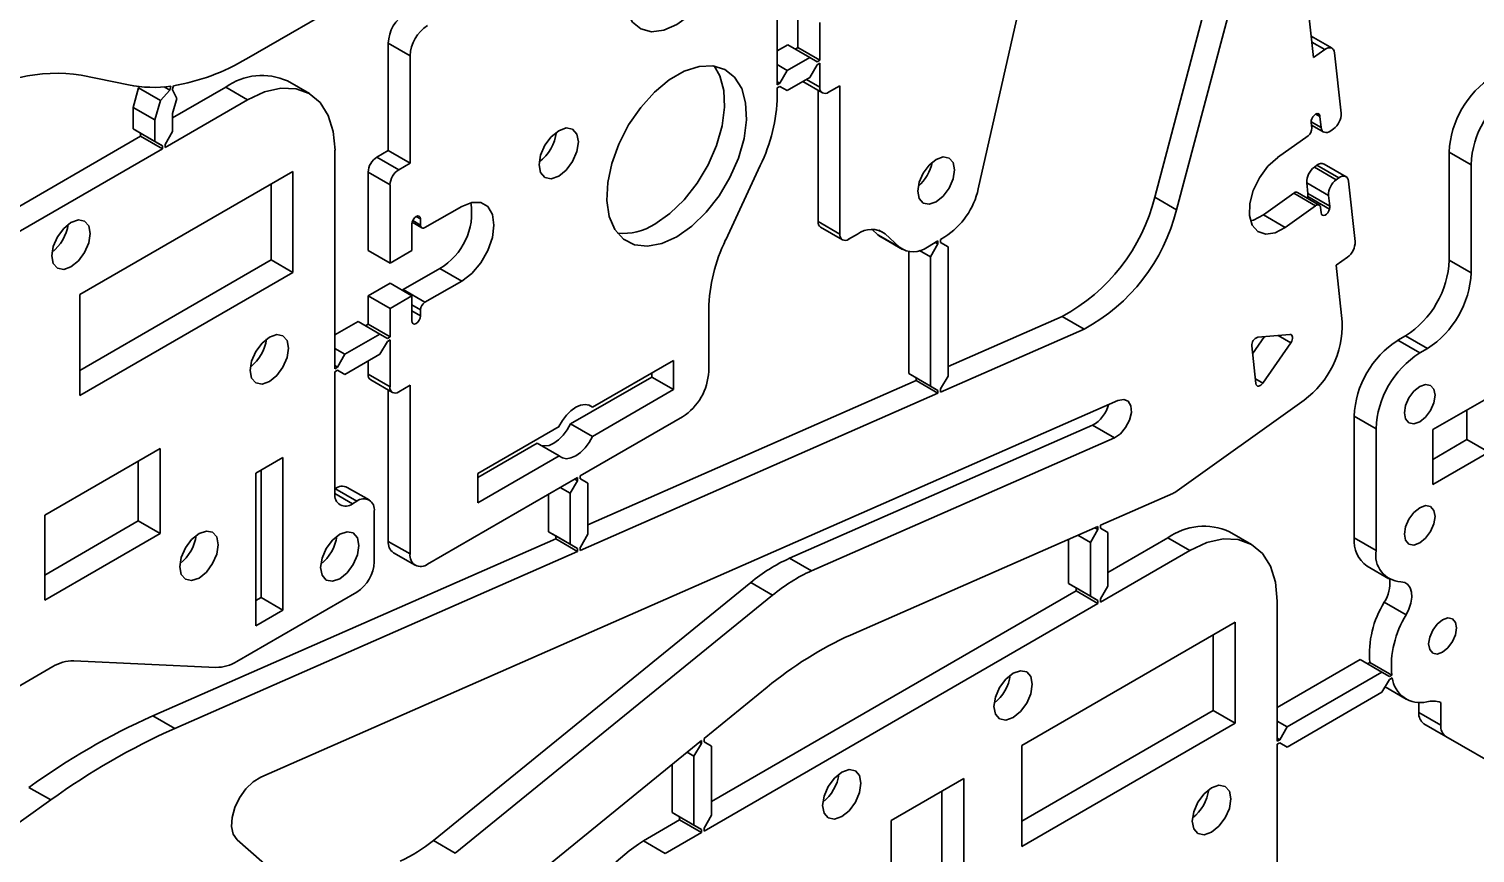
# Model space of a CAD drawing. Header units: millimetres. Extents: x 0 to 415, y 0 to 292.
# Drawn here: x 366.83 to 378.53, y 124.07 to 130.74 of the extents above; entities that cross this region are included whole.
import ezdxf

# ---------------------------------------------------------------- set-up
doc = ezdxf.new("R2010")
doc.units = ezdxf.units.MM

# ---------------------------------------------------------------- blocks, each defined once
blk = doc.blocks.new('SE167')
at = {"color": 7, "linetype": 'Continuous', "lineweight": 35}
for p, q in [((368.779, 128.245), (368.72, 128.197)), ((368.839, 128.266), (368.779, 128.245)), ((368.889, 128.256), (368.839, 128.266)), ((368.923, 128.217), (368.889, 128.256)), ((368.669, 128.129), (368.635, 128.051)), ((368.72, 128.197), (368.669, 128.129)), ((368.935, 128.155), (368.923, 128.217)), ((368.923, 128.08), (368.935, 128.155)), ((368.635, 128.051), (368.624, 127.976)), ((368.839, 127.934), (368.889, 128.002)), ((368.889, 128.002), (368.923, 128.08)), ((368.624, 127.976), (368.635, 127.914)), ((368.635, 127.914), (368.669, 127.875)), ((368.669, 127.875), (368.72, 127.865)), ((368.72, 127.865), (368.779, 127.886)), ((368.779, 127.886), (368.839, 127.934))]:
    blk.add_line(p, q, dxfattribs=at)
blk = doc.blocks.new('SE166')
blk.add_blockref('SE167', (0, 0))
blk = doc.blocks.new('SE171')
at = {"color": 7, "linetype": 'Continuous', "lineweight": 35}
for p, q in [((367.174, 129.172), (367.115, 129.124)), ((367.234, 129.193), (367.174, 129.172)), ((367.284, 129.183), (367.234, 129.193)), ((367.318, 129.144), (367.284, 129.183)), ((367.064, 129.056), (367.03, 128.978)), ((367.115, 129.124), (367.064, 129.056)), ((367.33, 129.082), (367.318, 129.144)), ((367.318, 129.007), (367.33, 129.082)), ((367.03, 128.978), (367.019, 128.903)), ((367.234, 128.861), (367.284, 128.929)), ((367.284, 128.929), (367.318, 129.007)), ((367.019, 128.903), (367.03, 128.841)), ((367.03, 128.841), (367.064, 128.802)), ((367.115, 128.792), (367.174, 128.813)), ((367.174, 128.813), (367.234, 128.861)), ((367.064, 128.802), (367.115, 128.792))]:
    blk.add_line(p, q, dxfattribs=at)
blk = doc.blocks.new('SE170')
blk.add_blockref('SE171', (0, 0))
blk = doc.blocks.new('SE173')
at = {"color": 7, "linetype": 'Continuous', "lineweight": 35}
for p, q in [((369.289, 126.603), (369.238, 126.535)), ((369.348, 126.651), (369.289, 126.603)), ((369.408, 126.672), (369.348, 126.651)), ((369.458, 126.662), (369.408, 126.672)), ((369.492, 126.623), (369.458, 126.662)), ((369.504, 126.561), (369.492, 126.623)), ((369.238, 126.535), (369.205, 126.457)), ((369.458, 126.408), (369.492, 126.486)), ((369.492, 126.486), (369.504, 126.561)), ((369.205, 126.457), (369.193, 126.382)), ((369.193, 126.382), (369.205, 126.32)), ((369.408, 126.34), (369.458, 126.408)), ((369.205, 126.32), (369.238, 126.281)), ((369.238, 126.281), (369.289, 126.271)), ((369.289, 126.271), (369.348, 126.292)), ((369.348, 126.292), (369.408, 126.34))]:
    blk.add_line(p, q, dxfattribs=at)
blk = doc.blocks.new('SE172')
blk.add_blockref('SE173', (0, 0))
blk = doc.blocks.new('SE177')
at = {"color": 7, "linetype": 'Continuous', "lineweight": 35}
for p, q in [((368.15, 126.609), (368.1, 126.541)), ((368.21, 126.657), (368.15, 126.609)), ((368.27, 126.677), (368.21, 126.657)), ((368.32, 126.668), (368.27, 126.677)), ((368.354, 126.629), (368.32, 126.668)), ((368.366, 126.567), (368.354, 126.629)), ((368.1, 126.541), (368.066, 126.463)), ((368.32, 126.414), (368.354, 126.491)), ((368.354, 126.491), (368.366, 126.567)), ((368.066, 126.463), (368.054, 126.387)), ((368.054, 126.387), (368.066, 126.325)), ((368.27, 126.345), (368.32, 126.414)), ((368.066, 126.325), (368.1, 126.287)), ((368.1, 126.287), (368.15, 126.277)), ((368.15, 126.277), (368.21, 126.297)), ((368.21, 126.297), (368.27, 126.345))]:
    blk.add_line(p, q, dxfattribs=at)
blk = doc.blocks.new('SE176')
blk.add_blockref('SE177', (0, 0))
blk = doc.blocks.new('SE181')
at = {"color": 7, "linetype": 'Continuous', "lineweight": 35}
for p, q in [((374.067, 129.571), (374.116, 129.636)), ((374.116, 129.636), (374.172, 129.682)), ((374.172, 129.682), (374.229, 129.702)), ((374.229, 129.702), (374.277, 129.693)), ((374.277, 129.693), (374.31, 129.656)), ((374.31, 129.656), (374.321, 129.597)), ((374.035, 129.497), (374.067, 129.571)), ((374.31, 129.524), (374.277, 129.45)), ((374.321, 129.597), (374.31, 129.524)), ((374.024, 129.425), (374.035, 129.497)), ((374.035, 129.366), (374.024, 129.425)), ((374.277, 129.45), (374.229, 129.385)), ((374.067, 129.329), (374.035, 129.366)), ((374.116, 129.32), (374.067, 129.329)), ((374.172, 129.339), (374.116, 129.32)), ((374.229, 129.385), (374.172, 129.339))]:
    blk.add_line(p, q, dxfattribs=at)
blk = doc.blocks.new('SE180')
blk.add_blockref('SE181', (0, 0))
blk = doc.blocks.new('SE199')
at = {"color": 7, "linetype": 'Continuous', "lineweight": 35}
for p, q in [((372.013, 130.324), (372.135, 130.395)), ((372.135, 130.395), (372.255, 130.433)), ((372.255, 130.433), (372.366, 130.438)), ((372.366, 130.438), (372.463, 130.409)), ((372.463, 130.409), (372.542, 130.347)), ((372.542, 130.347), (372.6, 130.255)), ((371.783, 130.102), (371.894, 130.225)), ((371.894, 130.225), (372.013, 130.324)), ((372.6, 130.255), (372.632, 130.138)), ((371.685, 129.96), (371.783, 130.102)), ((372.632, 130.138), (372.639, 130.001)), ((372.639, 130.001), (372.619, 129.85)), ((371.606, 129.806), (371.685, 129.96)), ((371.549, 129.649), (371.606, 129.806)), ((372.619, 129.85), (372.574, 129.693)), ((371.516, 129.494), (371.549, 129.649)), ((372.574, 129.693), (372.505, 129.536)), ((372.505, 129.536), (372.417, 129.388)), ((371.509, 129.349), (371.516, 129.494)), ((371.529, 129.221), (371.509, 129.349)), ((372.417, 129.388), (372.312, 129.254)), ((371.574, 129.116), (371.529, 129.221)), ((372.312, 129.254), (372.196, 129.142)), ((371.643, 129.038), (371.574, 129.116)), ((371.732, 128.992), (371.643, 129.038)), ((372.074, 129.057), (371.953, 129.002)), ((372.196, 129.142), (372.074, 129.057)), ((371.837, 128.98), (371.732, 128.992)), ((371.953, 129.002), (371.837, 128.98))]:
    blk.add_line(p, q, dxfattribs=at)
blk = doc.blocks.new('SE198')
blk.add_blockref('SE199', (0, 0))
blk = doc.blocks.new('SE201')
at = {"color": 7, "linetype": 'Continuous', "lineweight": 35}
for p, q in [((372.021, 131.717), (372.127, 131.778)), ((372.127, 131.778), (372.23, 131.807)), ((372.23, 131.807), (372.324, 131.802)), ((372.324, 131.802), (372.401, 131.763)), ((372.401, 131.763), (372.458, 131.692)), ((371.825, 131.514), (371.918, 131.627)), ((371.918, 131.627), (372.021, 131.717)), ((372.458, 131.692), (372.491, 131.594)), ((371.747, 131.385), (371.825, 131.514)), ((372.491, 131.594), (372.498, 131.475)), ((371.69, 131.249), (371.747, 131.385)), ((372.498, 131.475), (372.478, 131.343)), ((372.478, 131.343), (372.432, 131.206)), ((371.657, 131.113), (371.69, 131.249)), ((372.432, 131.206), (372.365, 131.072)), ((371.651, 130.986), (371.657, 131.113)), ((372.365, 131.072), (372.279, 130.95)), ((371.671, 130.877), (371.651, 130.986)), ((372.279, 130.95), (372.18, 130.848)), ((371.716, 130.792), (371.671, 130.877)), ((372.18, 130.848), (372.074, 130.772)), ((371.784, 130.737), (371.716, 130.792)), ((371.87, 130.714), (371.784, 130.737)), ((371.969, 130.726), (371.87, 130.714)), ((372.074, 130.772), (371.969, 130.726))]:
    blk.add_line(p, q, dxfattribs=at)
blk = doc.blocks.new('SE200')
blk.add_blockref('SE201', (0, 0))
blk = doc.blocks.new('SE203')
at = {"color": 7, "linetype": 'Continuous', "lineweight": 35}
for p, q in [((371.366, 127.393), (371.393, 127.441)), ((371.122, 127.285), (371.149, 127.268)), ((371.219, 127.268), (371.257, 127.286)), ((371.257, 127.286), (371.296, 127.313)), ((371.296, 127.313), (371.333, 127.35)), ((371.333, 127.35), (371.366, 127.393)), ((371.149, 127.268), (371.182, 127.262)), ((371.182, 127.262), (371.219, 127.268))]:
    blk.add_line(p, q, dxfattribs=at)
blk = doc.blocks.new('SE202')
blk.add_blockref('SE203', (0, 0))
blk = doc.blocks.new('SE205')
at = {"color": 7, "linetype": 'Continuous', "lineweight": 35}
for p, q in [((371.219, 127.65), (371.182, 127.613)), ((371.257, 127.678), (371.219, 127.65)), ((371.296, 127.695), (371.257, 127.678)), ((371.333, 127.701), (371.296, 127.695)), ((371.366, 127.695), (371.333, 127.701)), ((371.393, 127.678), (371.366, 127.695)), ((371.149, 127.57), (371.122, 127.522)), ((371.182, 127.613), (371.149, 127.57))]:
    blk.add_line(p, q, dxfattribs=at)
blk = doc.blocks.new('SE204')
blk.add_blockref('SE205', (0, 0))
blk = doc.blocks.new('SE207')
at = {"color": 7, "linetype": 'Continuous', "lineweight": 35}
for p, q in [((371.059, 129.865), (371.007, 129.796)), ((371.12, 129.914), (371.059, 129.865)), ((371.18, 129.936), (371.12, 129.914)), ((371.232, 129.926), (371.18, 129.936)), ((371.267, 129.886), (371.232, 129.926)), ((371.279, 129.823), (371.267, 129.886)), ((371.007, 129.796), (370.973, 129.716)), ((371.232, 129.666), (371.267, 129.745)), ((371.267, 129.745), (371.279, 129.823)), ((370.973, 129.716), (370.961, 129.639)), ((370.961, 129.639), (370.973, 129.576)), ((371.18, 129.596), (371.232, 129.666)), ((370.973, 129.576), (371.007, 129.536)), ((371.007, 129.536), (371.059, 129.526)), ((371.059, 129.526), (371.12, 129.547)), ((371.12, 129.547), (371.18, 129.596))]:
    blk.add_line(p, q, dxfattribs=at)
blk = doc.blocks.new('SE206')
blk.add_blockref('SE207', (0, 0))
blk = doc.blocks.new('SE213')
at = {"color": 7, "linetype": 'Continuous', "lineweight": 35}
for p, q in [((375.69, 127.741), (375.644, 127.732)), ((375.727, 127.726), (375.69, 127.741)), ((375.748, 127.689), (375.727, 127.726)), ((375.737, 127.573), (375.752, 127.635)), ((375.752, 127.635), (375.748, 127.689)), ((375.706, 127.513), (375.737, 127.573)), ((375.615, 127.431), (375.663, 127.463)), ((375.663, 127.463), (375.706, 127.513))]:
    blk.add_line(p, q, dxfattribs=at)
blk = doc.blocks.new('SE212')
blk.add_blockref('SE213', (0, 0))
blk = doc.blocks.new('SE215')
at = {"color": 7, "linetype": 'Continuous', "lineweight": 35}
for p, q in [((368.588, 124.593), (368.537, 124.521)), ((368.647, 124.65), (368.588, 124.593)), ((368.71, 124.688), (368.647, 124.65)), ((368.537, 124.521), (368.499, 124.442)), ((368.477, 124.362), (368.473, 124.288)), ((368.499, 124.442), (368.477, 124.362)), ((368.473, 124.288), (368.487, 124.226)), ((368.487, 124.226), (368.519, 124.182))]:
    blk.add_line(p, q, dxfattribs=at)
blk = doc.blocks.new('SE214')
blk.add_blockref('SE215', (0, 0))
blk = doc.blocks.new('SE217')
at = {"color": 7, "linetype": 'Continuous', "lineweight": 35}
for p, q in [((376.759, 127.869), (376.762, 127.86)), ((376.808, 127.864), (376.816, 127.874)), ((376.762, 127.86), (376.766, 127.853)), ((376.766, 127.853), (376.773, 127.849)), ((376.773, 127.849), (376.781, 127.848)), ((376.781, 127.848), (376.789, 127.851)), ((376.789, 127.851), (376.799, 127.856)), ((376.799, 127.856), (376.808, 127.864))]:
    blk.add_line(p, q, dxfattribs=at)
blk = doc.blocks.new('SE216')
blk.add_blockref('SE217', (0, 0))
blk = doc.blocks.new('SE219')
at = {"color": 7, "linetype": 'Continuous', "lineweight": 35}
for p, q in [((377.043, 128.265), (377.035, 128.266)), ((377.05, 128.261), (377.043, 128.265)), ((377.049, 128.211), (377.054, 128.223)), ((377.054, 128.254), (377.05, 128.261)), ((377.056, 128.245), (377.054, 128.254)), ((377.054, 128.223), (377.056, 128.235)), ((377.056, 128.235), (377.056, 128.245)), ((377.042, 128.2), (377.049, 128.211))]:
    blk.add_line(p, q, dxfattribs=at)
blk = doc.blocks.new('SE218')
blk.add_blockref('SE219', (0, 0))
blk = doc.blocks.new('SE225')
at = {"color": 7, "linetype": 'Continuous', "lineweight": 35}
for p, q in [((378.227, 125.925), (378.19, 125.875)), ((378.27, 125.96), (378.227, 125.925)), ((378.313, 125.975), (378.27, 125.96)), ((378.35, 125.967), (378.313, 125.975)), ((378.375, 125.939), (378.35, 125.967)), ((378.383, 125.894), (378.375, 125.939)), ((378.375, 125.839), (378.383, 125.894)), ((378.166, 125.818), (378.157, 125.764)), ((378.157, 125.764), (378.166, 125.719)), ((378.19, 125.875), (378.166, 125.818)), ((378.313, 125.733), (378.35, 125.783)), ((378.35, 125.783), (378.375, 125.839)), ((378.166, 125.719), (378.19, 125.69)), ((378.19, 125.69), (378.227, 125.683)), ((378.227, 125.683), (378.27, 125.698)), ((378.27, 125.698), (378.313, 125.733))]:
    blk.add_line(p, q, dxfattribs=at)
blk = doc.blocks.new('SE224')
blk.add_blockref('SE225', (0, 0))
blk = doc.blocks.new('SE273')
at = {"color": 7, "linetype": 'Continuous', "lineweight": 35}
for p, q in [((377.997, 127.754), (377.97, 127.692)), ((378.037, 127.808), (377.997, 127.754)), ((378.085, 127.846), (378.037, 127.808)), ((378.132, 127.863), (378.085, 127.846)), ((378.172, 127.855), (378.132, 127.863)), ((378.199, 127.824), (378.172, 127.855)), ((378.209, 127.775), (378.199, 127.824)), ((378.199, 127.715), (378.209, 127.775)), ((377.97, 127.692), (377.961, 127.632)), ((378.132, 127.599), (378.172, 127.653)), ((378.172, 127.653), (378.199, 127.715)), ((377.961, 127.632), (377.971, 127.583)), ((377.971, 127.583), (377.997, 127.552)), ((377.997, 127.552), (378.038, 127.544)), ((378.038, 127.544), (378.085, 127.56)), ((378.085, 127.56), (378.132, 127.599))]:
    blk.add_line(p, q, dxfattribs=at)
blk = doc.blocks.new('SE272')
blk.add_blockref('SE273', (0, 0))
blk = doc.blocks.new('SE275')
at = {"color": 7, "linetype": 'Continuous', "lineweight": 35}
for p, q in [((378.038, 126.828), (377.998, 126.774)), ((378.085, 126.866), (378.038, 126.828)), ((378.133, 126.883), (378.085, 126.866)), ((378.173, 126.875), (378.133, 126.883)), ((378.2, 126.844), (378.173, 126.875)), ((378.209, 126.795), (378.2, 126.844)), ((377.971, 126.712), (377.962, 126.652)), ((377.998, 126.774), (377.971, 126.712)), ((378.173, 126.673), (378.2, 126.735)), ((378.2, 126.735), (378.209, 126.795)), ((377.962, 126.652), (377.971, 126.603)), ((377.971, 126.603), (377.998, 126.572)), ((378.085, 126.581), (378.133, 126.619)), ((378.133, 126.619), (378.173, 126.673)), ((377.998, 126.572), (378.038, 126.564)), ((378.038, 126.564), (378.085, 126.581))]:
    blk.add_line(p, q, dxfattribs=at)
blk = doc.blocks.new('SE274')
blk.add_blockref('SE275', (0, 0))
blk = doc.blocks.new('SE289')
at = {"color": 7, "linetype": 'Continuous', "lineweight": 35}
for p, q in [((376.401, 124.601), (376.341, 124.553)), ((376.46, 124.622), (376.401, 124.601)), ((376.511, 124.612), (376.46, 124.622)), ((376.545, 124.573), (376.511, 124.612)), ((376.291, 124.485), (376.257, 124.407)), ((376.341, 124.553), (376.291, 124.485)), ((376.557, 124.511), (376.545, 124.573)), ((376.545, 124.435), (376.557, 124.511)), ((376.257, 124.407), (376.245, 124.331)), ((376.511, 124.358), (376.545, 124.435)), ((376.245, 124.331), (376.257, 124.27)), ((376.257, 124.27), (376.291, 124.231)), ((376.341, 124.221), (376.401, 124.242)), ((376.401, 124.242), (376.46, 124.29)), ((376.46, 124.29), (376.511, 124.358)), ((376.291, 124.231), (376.341, 124.221))]:
    blk.add_line(p, q, dxfattribs=at)
blk = doc.blocks.new('SE288')
blk.add_blockref('SE289', (0, 0))
blk = doc.blocks.new('SE291')
at = {"color": 7, "linetype": 'Continuous', "lineweight": 35}
for p, q in [((373.41, 124.728), (373.35, 124.68)), ((373.469, 124.748), (373.41, 124.728)), ((373.52, 124.739), (373.469, 124.748)), ((373.554, 124.7), (373.52, 124.739)), ((373.3, 124.612), (373.266, 124.534)), ((373.35, 124.68), (373.3, 124.612)), ((373.565, 124.638), (373.554, 124.7)), ((373.554, 124.562), (373.565, 124.638)), ((373.266, 124.534), (373.254, 124.458)), ((373.469, 124.416), (373.52, 124.485)), ((373.52, 124.485), (373.554, 124.562)), ((373.254, 124.458), (373.266, 124.396)), ((373.266, 124.396), (373.3, 124.358)), ((373.35, 124.348), (373.41, 124.368)), ((373.41, 124.368), (373.469, 124.416)), ((373.3, 124.358), (373.35, 124.348))]:
    blk.add_line(p, q, dxfattribs=at)
blk = doc.blocks.new('SE290')
blk.add_blockref('SE291', (0, 0))
blk = doc.blocks.new('SE293')
at = {"color": 7, "linetype": 'Continuous', "lineweight": 35}
for p, q in [((374.855, 125.548), (374.796, 125.528)), ((374.906, 125.539), (374.855, 125.548)), ((374.94, 125.5), (374.906, 125.539)), ((374.686, 125.412), (374.652, 125.334)), ((374.736, 125.48), (374.686, 125.412)), ((374.796, 125.528), (374.736, 125.48)), ((374.951, 125.438), (374.94, 125.5)), ((374.94, 125.362), (374.951, 125.438)), ((374.652, 125.334), (374.64, 125.258)), ((374.906, 125.285), (374.94, 125.362)), ((374.64, 125.258), (374.652, 125.196)), ((374.652, 125.196), (374.686, 125.158)), ((374.796, 125.169), (374.855, 125.217)), ((374.855, 125.217), (374.906, 125.285)), ((374.686, 125.158), (374.736, 125.148)), ((374.736, 125.148), (374.796, 125.169))]:
    blk.add_line(p, q, dxfattribs=at)
blk = doc.blocks.new('SE292')
blk.add_blockref('SE293', (0, 0))
blk = doc.blocks.new('SE565')
at = {"color": 7, "linetype": 'Continuous', "lineweight": 35}
for p, q in [((377.331, 130.578), (377.317, 130.57)), ((377.345, 130.583), (377.331, 130.578)), ((377.358, 130.585), (377.345, 130.583)), ((377.37, 130.583), (377.358, 130.585)), ((377.38, 130.577), (377.37, 130.583)), ((377.387, 130.569), (377.38, 130.577)), ((377.393, 130.557), (377.387, 130.569)), ((377.396, 130.543), (377.393, 130.557))]:
    blk.add_line(p, q, dxfattribs=at)
blk = doc.blocks.new('SE564')
blk.add_blockref('SE565', (0, 0))
blk = doc.blocks.new('SE567')
at = {"color": 7, "linetype": 'Continuous', "lineweight": 35}
for p, q in [((377.288, 129.94), (377.291, 129.926)), ((377.291, 129.926), (377.296, 129.914)), ((377.296, 129.914), (377.304, 129.906)), ((377.304, 129.906), (377.314, 129.901)), ((377.314, 129.901), (377.326, 129.899)), ((377.326, 129.899), (377.339, 129.9)), ((377.339, 129.9), (377.352, 129.905)), ((377.352, 129.905), (377.366, 129.914))]:
    blk.add_line(p, q, dxfattribs=at)
blk = doc.blocks.new('SE566')
blk.add_blockref('SE567', (0, 0))
blk = doc.blocks.new('SE569')
at = {"color": 7, "linetype": 'Continuous', "lineweight": 35}
for p, q in [((377.208, 129.995), (377.207, 129.981)), ((377.213, 130.011), (377.208, 129.995)), ((377.22, 130.025), (377.213, 130.011)), ((377.231, 130.038), (377.22, 130.025)), ((377.243, 130.047), (377.231, 130.038)), ((377.254, 130.052), (377.243, 130.047)), ((377.265, 130.051), (377.254, 130.052)), ((377.273, 130.045), (377.265, 130.051))]:
    blk.add_line(p, q, dxfattribs=at)
blk = doc.blocks.new('SE568')
blk.add_blockref('SE569', (0, 0))
blk = doc.blocks.new('SE571')
at = {"color": 7, "linetype": 'Continuous', "lineweight": 35}
for p, q in [((376.857, 129.626), (376.789, 129.534)), ((376.936, 129.697), (376.857, 129.626)), ((376.789, 129.534), (376.738, 129.43)), ((376.738, 129.43), (376.71, 129.325)), ((376.71, 129.325), (376.707, 129.229)), ((376.707, 129.229), (376.729, 129.151)), ((376.729, 129.151), (376.774, 129.099)), ((376.774, 129.099), (376.839, 129.077)), ((376.839, 129.077), (376.915, 129.089)), ((376.915, 129.089), (376.997, 129.132))]:
    blk.add_line(p, q, dxfattribs=at)
blk = doc.blocks.new('SE570')
blk.add_blockref('SE571', (0, 0))
blk = doc.blocks.new('SE573')
at = {"color": 7, "linetype": 'Continuous', "lineweight": 35}
for p, q in [((377.243, 129.308), (377.25, 129.312)), ((377.25, 129.312), (377.257, 129.314)), ((377.257, 129.314), (377.263, 129.315)), ((377.263, 129.315), (377.269, 129.314)), ((377.269, 129.314), (377.274, 129.312)), ((377.274, 129.312), (377.278, 129.307)), ((377.278, 129.307), (377.281, 129.302)), ((377.281, 129.302), (377.282, 129.295))]:
    blk.add_line(p, q, dxfattribs=at)
blk = doc.blocks.new('SE572')
blk.add_blockref('SE573', (0, 0))
blk = doc.blocks.new('SE575')
at = {"color": 7, "linetype": 'Continuous', "lineweight": 35}
for p, q in [((377.35, 129.265), (377.356, 129.28)), ((377.287, 129.249), (377.291, 129.238)), ((377.291, 129.238), (377.297, 129.23)), ((377.297, 129.23), (377.307, 129.228)), ((377.307, 129.228), (377.319, 129.231)), ((377.319, 129.231), (377.331, 129.239)), ((377.331, 129.239), (377.341, 129.251)), ((377.341, 129.251), (377.35, 129.265))]:
    blk.add_line(p, q, dxfattribs=at)
blk = doc.blocks.new('SE574')
blk.add_blockref('SE575', (0, 0))
blk = doc.blocks.new('SE577')
at = {"color": 7, "linetype": 'Continuous', "lineweight": 35}
for p, q in [((377.444, 129.54), (377.43, 129.532)), ((377.458, 129.545), (377.444, 129.54)), ((377.471, 129.547), (377.458, 129.545)), ((377.483, 129.545), (377.471, 129.547)), ((377.493, 129.54), (377.483, 129.545)), ((377.5, 129.531), (377.493, 129.54)), ((377.506, 129.52), (377.5, 129.531)), ((377.509, 129.506), (377.506, 129.52))]:
    blk.add_line(p, q, dxfattribs=at)
blk = doc.blocks.new('SE576')
blk.add_blockref('SE577', (0, 0))
blk = doc.blocks.new('SE579')
at = {"color": 7, "linetype": 'Continuous', "lineweight": 35}
for p, q in [((376.362, 126.584), (376.224, 126.52)), ((376.495, 126.614), (376.362, 126.584)), ((376.617, 126.609), (376.495, 126.614)), ((376.724, 126.569), (376.617, 126.609)), ((376.812, 126.496), (376.724, 126.569)), ((376.877, 126.393), (376.812, 126.496)), ((376.918, 126.263), (376.877, 126.393)), ((376.931, 126.111), (376.918, 126.263))]:
    blk.add_line(p, q, dxfattribs=at)
blk = doc.blocks.new('SE578')
blk.add_blockref('SE579', (0, 0))
blk = doc.blocks.new('SE581')
at = {"color": 7, "linetype": 'Continuous', "lineweight": 35}
for p, q in [((377.932, 126.267), (377.964, 126.262)), ((377.964, 126.262), (377.99, 126.246)), ((377.99, 126.246), (378.008, 126.219)), ((378.008, 126.219), (378.019, 126.184)), ((378.021, 126.142), (378.014, 126.095)), ((378.019, 126.184), (378.021, 126.142)), ((377.998, 126.046), (377.975, 125.999)), ((378.014, 126.095), (377.998, 126.046))]:
    blk.add_line(p, q, dxfattribs=at)
blk = doc.blocks.new('SE580')
blk.add_blockref('SE581', (0, 0))
blk = doc.blocks.new('SE603')
at = {"color": 7, "linetype": 'Continuous', "lineweight": 35}
for p, q in [((368.74, 130.228), (368.602, 130.164)), ((368.873, 130.258), (368.74, 130.228)), ((368.995, 130.253), (368.873, 130.258)), ((369.102, 130.214), (368.995, 130.253)), ((369.19, 130.141), (369.102, 130.214)), ((369.256, 130.037), (369.19, 130.141)), ((369.296, 129.907), (369.256, 130.037)), ((369.31, 129.756), (369.296, 129.907))]:
    blk.add_line(p, q, dxfattribs=at)
blk = doc.blocks.new('SE602')
blk.add_blockref('SE603', (0, 0))
blk = doc.blocks.new('SE605')
at = {"color": 7, "linetype": 'Continuous', "lineweight": 35}
for p, q in [((369.932, 128.376), (369.934, 128.362)), ((369.934, 128.362), (369.942, 128.353)), ((369.942, 128.353), (369.953, 128.35)), ((369.953, 128.35), (369.967, 128.355)), ((369.967, 128.355), (369.981, 128.366)), ((369.981, 128.366), (369.992, 128.382)), ((369.992, 128.382), (370, 128.399)), ((370, 128.399), (370.002, 128.416))]:
    blk.add_line(p, q, dxfattribs=at)
blk = doc.blocks.new('SE604')
blk.add_blockref('SE605', (0, 0))
blk = doc.blocks.new('SE607')
at = {"color": 7, "linetype": 'Continuous', "lineweight": 35}
for p, q in [((370.416, 129.334), (370.335, 129.302)), ((370.489, 129.333), (370.416, 129.334)), ((370.546, 129.3), (370.489, 129.333)), ((370.584, 129.237), (370.546, 129.3)), ((370.596, 129.151), (370.584, 129.237)), ((370.546, 128.945), (370.584, 129.05)), ((370.584, 129.05), (370.596, 129.151)), ((370.489, 128.845), (370.546, 128.945)), ((370.416, 128.76), (370.489, 128.845)), ((370.335, 128.698), (370.416, 128.76))]:
    blk.add_line(p, q, dxfattribs=at)
blk = doc.blocks.new('SE606')
blk.add_blockref('SE607', (0, 0))
blk = doc.blocks.new('SE609')
at = {"color": 7, "linetype": 'Continuous', "lineweight": 35}
for p, q in [((369.934, 129.177), (369.932, 129.159)), ((369.942, 129.194), (369.934, 129.177)), ((369.953, 129.21), (369.942, 129.194)), ((369.967, 129.221), (369.953, 129.21)), ((369.981, 129.225), (369.967, 129.221)), ((369.992, 129.223), (369.981, 129.225)), ((370, 129.214), (369.992, 129.223)), ((370.002, 129.2), (370, 129.214))]:
    blk.add_line(p, q, dxfattribs=at)
blk = doc.blocks.new('SE608')
blk.add_blockref('SE609', (0, 0))
blk = doc.blocks.new('SE623')
at = {"color": 7, "linetype": 'Continuous', "lineweight": 35}
for p, q in [((369.853, 128.623), (369.854, 128.624)), ((369.854, 128.624), (369.861, 128.629))]:
    blk.add_line(p, q, dxfattribs=at)
blk = doc.blocks.new('SE622')
blk.add_blockref('SE623', (0, 0))
blk = doc.blocks.new('SE627')
at = {"color": 7, "linetype": 'Continuous', "lineweight": 35}
for p, q in [((372.376, 130.437), (372.423, 130.357)), ((372.423, 130.357), (372.456, 130.24)), ((372.456, 130.24), (372.462, 130.103)), ((372.462, 130.103), (372.442, 129.952)), ((372.442, 129.952), (372.397, 129.795)), ((372.397, 129.795), (372.329, 129.638)), ((372.329, 129.638), (372.24, 129.49)), ((372.24, 129.49), (372.135, 129.356)), ((372.135, 129.356), (372.019, 129.244)), ((372.019, 129.244), (371.897, 129.159))]:
    blk.add_line(p, q, dxfattribs=at)
blk = doc.blocks.new('SE626')
blk.add_blockref('SE627', (0, 0))
blk = doc.blocks.new('SE629')
at = {"color": 7, "linetype": 'Continuous', "lineweight": 35}
for p, q in [((371.216, 127.543), (371.189, 127.495)), ((371.119, 127.415), (371.081, 127.388)), ((371.156, 127.452), (371.119, 127.415)), ((371.189, 127.495), (371.156, 127.452)), ((371.005, 127.365), (370.978, 127.368)), ((371.042, 127.37), (371.005, 127.365)), ((371.081, 127.388), (371.042, 127.37))]:
    blk.add_line(p, q, dxfattribs=at)
blk = doc.blocks.new('SE628')
blk.add_blockref('SE629', (0, 0))
blk = doc.blocks.new('SE633')
at = {"color": 7, "linetype": 'Continuous', "lineweight": 35}
for p, q in [((373.701, 129.073), (373.722, 129.057)), ((373.722, 129.057), (373.725, 129.055))]:
    blk.add_line(p, q, dxfattribs=at)
blk = doc.blocks.new('SE632')
blk.add_blockref('SE633', (0, 0))
blk = doc.blocks.new('SE639')
at = {"color": 7, "linetype": 'Continuous', "lineweight": 35}
for p, q in [((376.716, 129.184), (376.739, 129.191)), ((376.739, 129.191), (376.82, 129.234))]:
    blk.add_line(p, q, dxfattribs=at)
blk = doc.blocks.new('SE638')
blk.add_blockref('SE639', (0, 0))

msp = doc.modelspace()

# ---------------------------------------------------------------- linework, layer by layer
at = {"color": 7, "linetype": 'Continuous', "lineweight": 35}
for p, q in [((368.5946, 130.4956), (371.1797, 131.988)), ((372.8874, 131.7433), (372.8874, 130.2847)), ((377.1041, 131.6259), (377.2262, 130.5044)), ((375.9412, 129.3767), (376.4489, 131.2874)), ((376.118, 129.2747), (376.6257, 131.1854)), ((374.5141, 129.4439), (374.849, 130.9287)), ((373.0552, 130.5857), (373.0552, 130.8902)), ((373.232, 130.4837), (373.232, 130.7881)), ((377.3758, 130.5799), (377.2074, 130.6771)), ((369.9175, 130.5188), (369.7408, 130.6209)), ((369.7408, 130.6209), (369.7408, 129.7537)), ((372.9739, 130.6082), (372.8874, 130.5582)), ((373.1507, 130.5061), (372.9739, 130.6082)), ((373.0552, 130.5857), (373.034, 130.5735)), ((373.232, 130.4837), (373.0552, 130.5857)), ((377.3175, 130.5695), (377.2125, 130.6302)), ((377.2262, 130.5044), (377.3175, 130.5695)), ((369.9175, 130.5188), (369.9175, 129.6516)), ((372.8874, 130.448), (372.9687, 130.4011)), ((372.9687, 130.4011), (373.1507, 130.5061)), ((373.2108, 130.4714), (373.1507, 130.5061)), ((373.1507, 130.3428), (373.2108, 130.4469)), ((373.232, 130.4837), (373.2108, 130.4714)), ((373.232, 130.4592), (373.2108, 130.4469)), ((373.232, 130.2656), (373.232, 130.4592)), ((377.396, 130.5434), (377.4492, 130.0551)), ((367.2572, 130.3638), (367.6398, 130.284)), ((372.9687, 130.4011), (372.9086, 130.297)), ((372.9687, 130.2378), (373.1507, 130.3428)), ((373.1244, 130.3277), (373.232, 130.2656)), ((367.6769, 130.1024), (367.7204, 130.2594)), ((367.7204, 130.2594), (367.73, 130.2699)), ((367.8972, 130.1573), (367.7204, 130.2594)), ((367.974, 130.2415), (367.8972, 130.1573)), ((367.974, 130.2415), (367.9277, 130.2683)), ((367.9831, 130.2742), (367.974, 130.2415)), ((368.0029, 130.277), (367.994, 130.2449)), ((367.994, 130.2449), (367.9945, 130.245)), ((367.9945, 130.245), (367.9941, 130.2452)), ((368.0293, 130.1755), (367.9945, 130.245)), ((367.9951, 130.0177), (368.4256, 130.2663)), ((368.6024, 130.1642), (368.4256, 130.2663)), ((369.1024, 130.2137), (368.9256, 130.3158)), ((372.9086, 130.297), (372.8874, 130.3092)), ((372.9086, 130.297), (372.8874, 130.2847)), ((372.9086, 130.2725), (372.8874, 130.2602)), ((372.8874, 130.2602), (372.8874, 130.1951)), ((372.9086, 130.2725), (372.9687, 130.2378)), ((372.9687, 130.2378), (372.9086, 130.2725)), ((373.0951, 130.3107), (373.2527, 130.2198)), ((373.2178, 129.1795), (373.2178, 130.2399)), ((373.3946, 130.2778), (373.3027, 130.2247)), ((373.3946, 129.0775), (373.3946, 130.2778)), ((367.6769, 130.1024), (367.8537, 130.0004)), ((367.6769, 129.9279), (367.6769, 130.1024)), ((367.8972, 130.1573), (367.8537, 130.0004)), ((367.935, 129.7789), (368.6024, 130.1642)), ((368.0293, 130.1755), (367.9951, 130.052)), ((367.8537, 130.0004), (367.8537, 129.8259)), ((367.9951, 130.052), (367.9951, 129.9075)), ((377.2072, 129.9862), (377.2877, 129.9398)), ((377.2075, 129.9812), (377.2125, 129.9354)), ((377.2781, 130.0275), (377.2434, 130.0476)), ((377.2613, 130.0517), (377.2726, 130.0452)), ((377.2877, 129.9398), (377.2781, 130.0275)), ((364.6497, 128.0865), (367.737, 129.8687)), ((367.6769, 129.9279), (367.8537, 129.8259)), ((367.737, 129.8932), (367.6769, 129.9279)), ((367.737, 129.8932), (367.9138, 129.7912)), ((367.737, 129.8932), (367.737, 129.8687)), ((367.737, 129.8687), (367.9138, 129.7667)), ((367.935, 129.8034), (367.9951, 129.9075)), ((377.1815, 129.8722), (376.9357, 129.6968)), ((377.2098, 129.9599), (377.3079, 129.9033)), ((377.3872, 129.9287), (377.3662, 129.9136)), ((364.5896, 127.8477), (367.9138, 129.7667)), ((367.8537, 129.8259), (367.9138, 129.7912)), ((367.9138, 129.7912), (367.9138, 129.7667)), ((367.935, 129.8034), (367.935, 129.7789)), ((369.3095, 129.7559), (369.3095, 127.9899)), ((369.7408, 129.7537), (369.6488, 129.7006)), ((369.7408, 129.7537), (369.9175, 129.6516)), ((378.3236, 129.7413), (378.5003, 129.6392)), ((378.3236, 129.7413), (378.3239, 128.8677)), ((369.6488, 129.7006), (369.8256, 129.5986)), ((369.9175, 129.6516), (369.8256, 129.5986)), ((372.7504, 129.6329), (372.4703, 129.0305)), ((377.2326, 129.6189), (377.2537, 129.634)), ((377.4304, 129.5319), (377.2537, 129.634)), ((377.4887, 129.5422), (377.3119, 129.6443)), ((378.5003, 129.6392), (378.5007, 128.7656)), ((367.2448, 128.5884), (368.9701, 129.5844)), ((368.9701, 129.5844), (368.9701, 128.7679)), ((369.7549, 129.4761), (369.5781, 129.5782)), ((369.5781, 129.5782), (369.5781, 128.9453)), ((377.2326, 129.6189), (377.4094, 129.5169)), ((377.4094, 129.5169), (377.4304, 129.5319)), ((377.509, 129.5058), (377.5621, 129.0175)), ((368.7933, 129.4824), (368.7933, 128.8699)), ((369.7549, 129.4761), (369.7549, 128.8433)), ((376.8204, 129.2343), (377.0662, 129.4097)), ((377.2429, 129.3077), (377.0662, 129.4097)), ((377.2721, 129.3128), (377.0953, 129.4149)), ((377.3474, 129.3905), (377.1707, 129.4925)), ((377.1802, 129.4048), (377.1707, 129.4925)), ((377.357, 129.3027), (377.1802, 129.4048)), ((377.357, 129.3027), (377.3474, 129.3905)), ((370.0377, 129.1309), (370.3347, 129.3023)), ((375.9412, 129.3767), (376.118, 129.2747)), ((376.9972, 129.1322), (377.2429, 129.3077)), ((377.1745, 129.3692), (377.1791, 129.3823)), ((377.3558, 129.2803), (377.1791, 129.3823)), ((377.2822, 129.2946), (377.2872, 129.2488)), ((369.9317, 128.9453), (369.9317, 129.1595)), ((369.9336, 129.1741), (370.0127, 129.1284)), ((370.0024, 129.1513), (369.9387, 129.1881)), ((370.0024, 129.2003), (369.967, 129.2207)), ((370.0024, 129.1513), (370.0024, 129.2003)), ((373.2178, 129.1795), (373.3946, 129.0775)), ((376.9972, 129.1322), (376.8204, 129.2343)), ((373.2386, 129.1337), (373.4153, 129.0317)), ((373.536, 129.0775), (373.4653, 129.0366)), ((373.6545, 129.1158), (373.7007, 129.073)), ((373.8775, 128.971), (373.7007, 129.073)), ((373.7603, 129.0794), (373.7084, 129.1093)), ((373.725, 129.0551), (373.9017, 128.9531)), ((373.7603, 129.0794), (373.8775, 128.971)), ((374.2088, 129.0347), (374.2432, 129.0545)), ((369.5781, 128.9453), (369.7549, 128.8433)), ((369.9317, 128.9453), (369.7549, 128.8433)), ((373.9507, 127.951), (373.9507, 128.9362)), ((374.1275, 128.8938), (374.0391, 128.9448)), ((374.1017, 128.9729), (374.1876, 129.0224)), ((374.1876, 128.9979), (374.1275, 128.8938)), ((374.1663, 129.0102), (374.1876, 128.9979)), ((374.1876, 129.0224), (374.1876, 128.9979)), ((374.2088, 129.0347), (374.2088, 129.0102)), ((374.2689, 128.9755), (374.2088, 129.0102)), ((374.2689, 128.9755), (374.2689, 127.9306)), ((368.7933, 128.8699), (367.2448, 127.976)), ((368.9701, 128.7679), (368.7933, 128.8699)), ((374.1275, 128.8938), (374.1275, 127.849)), ((377.5002, 128.891), (377.4089, 128.8259)), ((377.4089, 128.8259), (377.4587, 128.3681)), ((378.3239, 128.8677), (378.5007, 128.7656)), ((368.9701, 128.7679), (367.2448, 127.7719)), ((370.1579, 128.8001), (369.861, 128.6287)), ((370.0377, 128.5266), (370.3347, 128.6981)), ((370.1579, 128.8001), (370.3347, 128.6981)), ((367.2448, 127.7719), (367.2448, 128.5884)), ((369.5781, 128.5779), (369.7549, 128.6799)), ((369.5781, 128.5779), (369.7549, 128.4758)), ((369.5781, 128.5779), (369.5781, 128.3491)), ((369.7549, 128.6799), (369.9317, 128.5779)), ((369.9317, 128.5779), (369.7549, 128.4758)), ((369.861, 128.6287), (370.0377, 128.5266)), ((369.9317, 128.3756), (369.9317, 128.5779)), ((369.7549, 128.4758), (369.7549, 128.247)), ((370.0024, 128.4654), (369.9317, 128.5062)), ((370.0024, 128.4164), (369.9317, 128.4572)), ((370.0024, 128.4164), (370.0024, 128.4654)), ((372.3333, 128.4683), (372.3333, 127.9679)), ((369.3095, 128.2634), (369.4968, 128.3715)), ((369.6736, 128.2695), (369.4968, 128.3715)), ((369.5781, 128.3491), (369.5569, 128.3368)), ((369.7549, 128.247), (369.5781, 128.3491)), ((374.2689, 128.0066), (375.1923, 128.4119)), ((375.1923, 128.4119), (375.3691, 128.3099)), ((369.6736, 128.2695), (369.3908, 128.1062)), ((369.7337, 128.2348), (369.6736, 128.2695)), ((369.7549, 128.247), (369.7337, 128.2348)), ((369.7549, 128.2225), (369.7337, 128.2103)), ((369.7549, 128.2225), (369.7549, 127.843)), ((374.2088, 127.8005), (375.3691, 128.3099)), ((376.7331, 128.1111), (376.829, 128.2491)), ((377.0352, 128.2658), (376.7753, 128.2448)), ((376.9411, 128.2582), (377.0424, 128.1998)), ((377.9706, 128.2552), (377.9079, 128.219)), ((378.0847, 128.1169), (377.9079, 128.219)), ((377.9706, 128.2552), (378.1473, 128.1532)), ((369.3095, 128.1532), (369.3908, 128.1062)), ((369.3908, 128.1062), (369.3307, 128.0021)), ((369.6736, 128.1062), (369.3908, 127.9429)), ((369.6736, 128.1062), (369.7337, 128.2103)), ((376.7263, 128.1741), (376.7595, 127.869)), ((376.8157, 127.8735), (377.0424, 128.1998)), ((378.1473, 128.1532), (378.0847, 128.1169)), ((369.3095, 128.0144), (369.3307, 128.0021)), ((369.3307, 128.0021), (369.3095, 127.9899)), ((369.5781, 128.0511), (369.5781, 127.9451)), ((371.3927, 127.678), (372.0495, 128.0571)), ((372.0495, 128.0571), (372.0495, 127.8203)), ((369.3307, 127.9776), (369.3095, 127.9654)), ((369.3095, 127.9654), (369.3095, 126.9796)), ((369.3307, 127.9776), (369.3908, 127.9429)), ((369.3908, 127.9429), (369.3307, 127.9776)), ((369.5781, 127.9451), (369.7549, 127.843)), ((369.5988, 127.8993), (369.7756, 127.7972)), ((371.8727, 127.9224), (371.216, 127.5433)), ((371.3548, 126.7274), (374.0108, 127.8933)), ((371.8727, 127.9224), (371.8727, 127.9551)), ((371.8727, 127.9224), (372.0495, 127.8203)), ((373.9507, 127.951), (374.1275, 127.849)), ((374.0108, 127.9163), (373.9507, 127.951)), ((374.1876, 127.8142), (374.0108, 127.9163)), ((374.0108, 127.9163), (374.0108, 127.8933)), ((374.0108, 127.8933), (374.1876, 127.7912)), ((374.2088, 127.8265), (374.2689, 127.9306)), ((376.7552, 127.9085), (376.8157, 127.8735)), ((369.7408, 127.8174), (369.7408, 126.5937)), ((369.9175, 127.8553), (369.8256, 127.8022)), ((369.9175, 127.8553), (369.9175, 126.4916)), ((371.2933, 126.5208), (374.1876, 127.7912)), ((371.3927, 127.4412), (372.0495, 127.8203)), ((374.1275, 127.849), (374.1876, 127.8142)), ((374.1876, 127.8142), (374.1876, 127.7912)), ((374.2088, 127.8265), (374.2088, 127.8005)), ((378.191, 127.4968), (378.6433, 127.7581)), ((375.644, 127.7315), (368.7098, 124.6877)), ((371.36, 127.6969), (371.3927, 127.678)), ((377.1491, 127.736), (376.1042, 126.9901)), ((378.4667, 127.4161), (378.4666, 127.656)), ((370.4655, 127.1428), (371.1223, 127.5219)), ((371.216, 127.5433), (371.3927, 127.4412)), ((371.2933, 127.1225), (372.1212, 127.6004)), ((372.9879, 126.4574), (375.4378, 127.5328)), ((375.4378, 127.5328), (375.6146, 127.4308)), ((377.7313, 127.5045), (377.5545, 127.6065)), ((377.5549, 126.6214), (377.5545, 127.6065)), ((373.1647, 126.3554), (375.6146, 127.4308)), ((377.7317, 126.5193), (377.7313, 127.5045)), ((378.1912, 127.0527), (378.191, 127.4968)), ((378.1911, 127.2568), (378.4667, 127.4161)), ((378.4667, 127.4161), (378.6435, 127.3141)), ((367.8953, 127.3448), (366.9619, 126.8059)), ((367.8953, 126.6564), (367.8953, 127.3448)), ((370.9455, 127.3871), (370.4655, 127.1101)), ((370.4655, 126.906), (371.1223, 127.2851)), ((370.9455, 127.3871), (371.1223, 127.2851)), ((378.6435, 127.3141), (378.1912, 127.0527)), ((367.7185, 126.7585), (367.7185, 127.2427)), ((368.6696, 127.145), (368.8888, 127.2716)), ((368.712, 127.1695), (368.712, 126.1407)), ((368.8888, 127.2716), (368.8888, 126.0386)), ((368.6696, 125.9121), (368.6696, 127.145)), ((370.059, 126.41), (371.2721, 127.1103)), ((370.4655, 127.1428), (370.4655, 126.906)), ((371.2721, 127.0842), (371.2134, 126.9825)), ((371.2495, 127.0972), (371.2721, 127.0842)), ((371.2721, 127.1103), (371.2721, 127.0842)), ((371.2933, 127.1225), (371.2933, 127.098)), ((371.2947, 127.0989), (371.2933, 127.0997)), ((371.2933, 127.098), (371.2947, 127.0989)), ((371.3548, 127.0641), (371.2947, 127.0989)), ((371.3548, 127.0641), (371.3548, 126.6515)), ((369.4863, 126.9184), (369.3095, 127.0204)), ((369.3095, 126.9796), (369.4509, 126.898)), ((369.5863, 126.9283), (369.4095, 127.0303)), ((371.0366, 126.6719), (371.0366, 126.9744)), ((371.2134, 126.9825), (371.1321, 127.0295)), ((371.2134, 126.9825), (371.2134, 126.5698)), ((376.0874, 126.9804), (375.5027, 126.7237)), ((369.4509, 126.898), (369.4863, 126.9184)), ((369.6277, 126.8367), (369.6277, 126.4284)), ((366.9619, 126.8059), (366.9619, 126.1176)), ((366.9619, 126.3217), (367.7185, 126.7585)), ((367.7185, 126.7585), (367.8953, 126.6564)), ((375.4815, 126.7144), (373.4809, 125.8363)), ((375.4558, 126.7031), (375.4815, 126.6883)), ((375.4815, 126.7144), (375.4815, 126.6883)), ((375.5027, 126.7237), (375.5027, 126.7007)), ((375.5027, 126.7007), (375.5028, 126.7008)), ((375.5028, 126.7008), (375.5027, 126.7008)), ((375.5629, 126.6661), (375.5028, 126.7008)), ((366.9619, 126.1176), (367.8953, 126.6564)), ((367.8368, 125.1831), (371.0953, 126.6135)), ((369.7408, 126.5937), (369.9175, 126.4916)), ((371.0366, 126.6719), (371.2134, 126.5698)), ((371.0953, 126.638), (371.0366, 126.6719)), ((371.2721, 126.5359), (371.0953, 126.638)), ((371.0953, 126.638), (371.0953, 126.6135)), ((371.0953, 126.6135), (371.2721, 126.5115)), ((371.2947, 126.5473), (371.3548, 126.6515)), ((375.2447, 126.2523), (375.2447, 126.6105)), ((375.4215, 126.5844), (375.3195, 126.6433)), ((375.4815, 126.6883), (375.4215, 126.5844)), ((375.4215, 126.5844), (375.4215, 126.1503)), ((375.5629, 126.6661), (375.5629, 126.2319)), ((375.5629, 126.3421), (376.0474, 126.6218)), ((376.2242, 126.5197), (376.0474, 126.6218)), ((376.7241, 126.5693), (376.5474, 126.6713)), ((377.7317, 126.5193), (377.5549, 126.6214)), ((368.0136, 125.0811), (371.2721, 126.5115)), ((369.7822, 126.5021), (369.959, 126.4001)), ((371.2134, 126.5698), (371.2721, 126.5359)), ((371.2721, 126.5359), (371.2721, 126.5115)), ((371.2947, 126.5473), (371.2933, 126.5465)), ((371.2933, 126.5465), (371.2933, 126.5208)), ((375.5027, 126.1032), (376.2242, 126.5197)), ((372.9879, 126.4574), (373.1647, 126.3554)), ((377.6585, 126.3927), (377.8353, 126.2906)), ((370.1062, 124.1758), (372.6727, 126.2606)), ((372.8495, 126.1586), (372.6727, 126.2606)), ((375.2447, 126.2523), (375.4215, 126.1503)), ((375.3047, 126.2177), (375.2447, 126.2523)), ((375.5028, 126.1278), (375.5629, 126.2319)), ((369.4863, 126.1835), (368.5151, 125.6228)), ((368.712, 126.1407), (368.6696, 126.1162)), ((368.8888, 126.0386), (368.712, 126.1407)), ((370.283, 124.0737), (372.8495, 126.1586)), ((372.3553, 124.4904), (375.3047, 126.193)), ((375.4815, 126.1156), (375.3047, 126.2177)), ((375.3047, 126.2177), (375.3047, 126.193)), ((375.3047, 126.193), (375.4815, 126.091)), ((375.4215, 126.1503), (375.4815, 126.1156)), ((375.4815, 126.1156), (375.4815, 126.091)), ((375.5028, 126.1278), (375.5027, 126.1277)), ((375.5027, 126.1277), (375.5027, 126.1032)), ((368.8888, 126.0386), (368.6696, 125.9121)), ((372.2952, 124.2516), (375.4815, 126.091)), ((376.9313, 126.1114), (376.9313, 124.9779)), ((377.9751, 125.9989), (377.7983, 126.101)), ((374.8665, 124.9439), (376.5919, 125.94)), ((376.5919, 125.94), (376.5919, 125.1234)), ((376.4151, 125.8379), (376.4151, 125.2255)), ((367.0281, 125.5809), (365.6262, 124.7716)), ((368.347, 125.5749), (367.1962, 125.6289)), ((376.9313, 125.2515), (377.6024, 125.6389)), ((377.7792, 125.5369), (377.0126, 125.0943)), ((377.7792, 125.5369), (377.6024, 125.6389)), ((377.6818, 125.6153), (377.6626, 125.6042)), ((377.6818, 125.6153), (377.8586, 125.5132)), ((377.8393, 125.5021), (377.7792, 125.5369)), ((372.2952, 125), (372.8055, 125.4146)), ((377.7792, 125.3735), (377.8392, 125.4775)), ((377.8042, 125.4169), (377.9753, 125.3181)), ((377.8627, 125.4911), (377.8392, 125.4775)), ((377.8586, 125.5132), (377.8393, 125.502)), ((377.8393, 125.5021), (377.8393, 125.502)), ((377.7792, 125.3735), (377.0126, 124.931)), ((367.8368, 125.1831), (368.0136, 125.0811)), ((376.4151, 125.2255), (374.8665, 124.3315)), ((376.5919, 125.1234), (376.4151, 125.2255)), ((378.0779, 125.2905), (378.078, 125.21)), ((378.078, 125.21), (378.2548, 125.108)), ((378.2547, 125.2915), (378.2548, 125.108)), ((376.5919, 125.1234), (374.8665, 124.1274)), ((376.9313, 125.1413), (377.0126, 125.0943)), ((377.0126, 125.0943), (376.9525, 124.9902)), ((378.2962, 125.0165), (378.1194, 125.1185)), ((370.3302, 123.4038), (372.274, 124.9828)), ((372.274, 124.9608), (372.2139, 124.8567)), ((372.2582, 124.9699), (372.274, 124.9608)), ((372.274, 124.9608), (372.274, 124.9828)), ((372.2952, 124.973), (372.2952, 125)), ((372.3553, 124.9383), (372.2952, 124.973)), ((374.8665, 124.1274), (374.8665, 124.9439)), ((376.9525, 124.9902), (376.9313, 125.0025)), ((376.9525, 124.9901), (376.9313, 125.0024)), ((376.9525, 124.9901), (376.9313, 124.9779)), ((376.9526, 124.9657), (376.9313, 124.9534)), ((376.9313, 124.9534), (376.9313, 123.3352)), ((376.9525, 124.9901), (376.9525, 124.9902)), ((376.9526, 124.9657), (377.0126, 124.931)), ((377.0126, 124.931), (376.9526, 124.9657)), ((378.2962, 125.0165), (378.7847, 124.735)), ((372.2139, 124.8567), (372.1583, 124.8888)), ((372.2139, 124.2986), (372.2139, 124.8567)), ((372.3553, 124.3802), (372.3553, 124.9383)), ((372.0371, 124.7904), (372.0371, 124.4006)), ((367.0107, 124.503), (366.8339, 124.6051)), ((373.8094, 124.3378), (374.3963, 124.6766)), ((374.3963, 124.6766), (374.3963, 123.8519)), ((365.8253, 123.6569), (367.0107, 124.503)), ((374.2195, 124.5745), (374.2195, 123.9539)), ((372.0371, 124.4006), (372.2139, 124.2986)), ((372.0972, 124.3659), (372.0371, 124.4006)), ((372.274, 124.2638), (372.0972, 124.3659)), ((372.0972, 124.3414), (372.0972, 124.3659)), ((372.2952, 124.2761), (372.3553, 124.3802)), ((371.8048, 124.1726), (372.0972, 124.3414)), ((372.274, 124.2393), (372.0972, 124.3414)), ((372.2139, 124.2986), (372.274, 124.2638)), ((372.274, 124.2393), (372.274, 124.2638)), ((372.2952, 124.2516), (372.2952, 124.2761)), ((373.8094, 123.5131), (373.8094, 124.3378)), ((368.5186, 124.1816), (369.0118, 123.7505)), ((370.1062, 124.1758), (370.283, 124.0737)), ((371.8048, 124.1726), (371.9815, 124.0705)), ((371.9815, 124.0705), (372.274, 124.2393))]:
    msp.add_line(p, q, dxfattribs=at)
for centre, radius, start, end in [((370.0478, 130.6069), 0.3074, 122.60515, 177.39461), ((370.2246, 130.5048), 0.3074, 122.60515, 177.39461), ((367.7214, 131.9489), 1.6954, 279.55551, 300.998), ((367.0606, 128.9912), 1.3866, 81.84629, 123.14577), ((368.7186, 129.8574), 0.503, 65.69275, 125.61761), ((379.0912, 129.7066), 0.7684, 122.62213, 177.41117), ((367.8402, 131.29), 1.0257, 258.73373, 278.00594), ((373.2751, 130.2586), 0.0437, 170.78578, 309.20309), ((379.2679, 129.6045), 0.7684, 122.62213, 177.41117), ((371.5221, 130.2301), 1.3658, 334.07366, 358.53202), ((377.2349, 130.0237), 0.0433, 5.02125, 29.69543), ((377.2976, 130.051), 0.1516, 306.24984, 1.56169), ((370.7477, 129.9454), 0.3558, 306.96716, 353.03822), ((377.1367, 129.9334), 0.0758, 306.25011, 1.56156), ((369.7316, 129.5712), 0.1537, 122.60531, 177.39493), ((373.8076, 129.7214), 0.3387, 310.44668, 349.55878), ((377.2906, 129.595), 0.0537, 66.60005, 133.45657), ((369.9084, 129.4691), 0.1537, 122.60531, 177.39493), ((377.3223, 129.4967), 0.1516, 126.25027, 181.56148), ((377.499, 129.3946), 0.1516, 126.25027, 181.56148), ((373.9025, 129.5806), 0.6267, 302.92721, 347.40338), ((377.0846, 129.3902), 0.0269, 66.59716, 133.45936), ((377.1036, 129.3975), 0.077, 348.65139, 5.44107), ((369.8937, 129.25), 0.5218, 300.42989, 9.12162), ((374.4803, 129.7376), 1.5048, 298.23831, 346.12429), ((374.6571, 129.6355), 1.5048, 298.23831, 346.12429), ((377.2804, 129.2954), 0.077, 348.65139, 5.44107), ((366.8045, 129.206), 0.3501, 308.03196, 351.9735), ((371.643, 129.5473), 0.4643, 264.15617, 303.23057), ((373.2651, 129.1733), 0.0476, 172.51688, 236.17103), ((370.0239, 129.1478), 0.0218, 170.76485, 309.19926), ((373.4377, 129.0705), 0.0437, 170.7859, 309.20316), ((373.6494, 128.9297), 0.1862, 53.47584, 127.50087), ((373.6986, 128.4333), 1.3658, 154.07366, 178.53206), ((373.9884, 129.1206), 0.1862, 233.4761, 307.50061), ((377.4105, 129.0133), 0.1516, 306.25031, 1.56151), ((377.5563, 128.9024), 0.7684, 302.62211, 357.41116), ((377.7331, 128.8003), 0.7684, 302.62211, 357.41116), ((370.0791, 128.4619), 0.0768, 122.60588, 177.38672), ((376.7008, 128.3475), 0.7582, 306.25018, 1.56157), ((368.4096, 128.279), 0.3501, 308.03198, 351.97335), ((376.7949, 128.1788), 0.0688, 106.5206, 183.90141), ((378.3221, 127.5718), 0.7684, 122.6221, 177.41117), ((378.4989, 127.4698), 0.7684, 122.6221, 177.41117), ((369.6271, 127.9397), 0.0493, 173.70141, 234.98616), ((371.8727, 127.9888), 0.461, 302.60544, 357.39452), ((369.798, 127.836), 0.0437, 170.78537, 309.20314), ((375.3109, 127.7666), 0.266, 298.50777, 345.0855), ((369.3957, 126.9657), 0.0873, 170.78599, 309.20326), ((369.3681, 126.9387), 0.1006, 65.69265, 125.61744), ((369.5415, 126.8507), 0.0873, 350.7862, 129.20304), ((376.0491, 127.0662), 0.094, 294.06797, 305.85155), ((376.3403, 126.2129), 0.503, 65.69287, 125.6176), ((367.8404, 126.6904), 0.3501, 308.0321, 351.97322), ((368.9789, 126.6847), 0.3501, 308.03214, 351.97331), ((369.8388, 126.5829), 0.0986, 173.70244, 234.98582), ((377.8035, 126.5961), 0.2498, 174.199, 234.52734), ((370.0037, 126.4776), 0.0873, 170.78615, 309.20346), ((377.9435, 126.482), 0.215, 169.98888, 266.90917), ((369.3207, 126.4424), 0.3074, 302.60562, 357.39438), ((373.5633, 125.1852), 1.3963, 114.33467, 129.62742), ((373.7401, 125.0831), 1.3963, 114.33467, 129.62742), ((377.5572, 126.2559), 0.2866, 327.27828, 6.20269), ((378.4625, 125.6849), 0.7838, 147.93409, 185.09622), ((378.6393, 125.5828), 0.7838, 147.93409, 185.09622), ((374.7139, 123.11), 2.9921, 114.33466, 129.62747), ((367.1948, 125.3148), 0.314, 89.75347, 122.0787), ((368.3483, 125.8889), 0.314, 269.75372, 302.07845), ((374.4263, 125.5615), 0.3501, 308.03209, 351.97329), ((378.088, 125.5169), 0.2268, 186.5533, 283.74525), ((378.189, 125.0904), 0.2115, 71.9027, 102.8611), ((370.137, 120.0337), 5.6398, 114.06953, 125.84973), ((378.178, 125.2002), 0.1005, 174.40283, 234.35606), ((370.3137, 119.9316), 5.6398, 114.06953, 125.84973), ((378.3548, 125.0982), 0.1005, 174.40283, 234.35606), ((373.0403, 124.7614), 0.3501, 308.03207, 351.97332), ((376.0314, 124.6346), 0.3501, 308.03211, 351.97327), ((369.3429, 125.0976), 1.1968, 294.33474, 309.62745), ((372.6329, 122.878), 1.5368, 122.60547, 177.39454)]:
    msp.add_arc(centre, radius, start, end, dxfattribs=at)

# ---------------------------------------------------------------- block references
for name in ['SE200', 'SE564', 'SE198', 'SE626', 'SE602', 'SE568', 'SE206', 'SE566', 'SE180', 'SE570', 'SE576', 'SE606', 'SE572', 'SE574', 'SE170', 'SE608', 'SE638', 'SE632', 'SE622', 'SE604', 'SE166', 'SE218', 'SE216', 'SE272', 'SE204', 'SE212', 'SE628', 'SE202', 'SE274', 'SE176', 'SE172', 'SE578', 'SE580', 'SE224', 'SE292', 'SE290', 'SE214', 'SE288']:
    msp.add_blockref(name, (0, 0))

doc.saveas('drawing.dxf')
